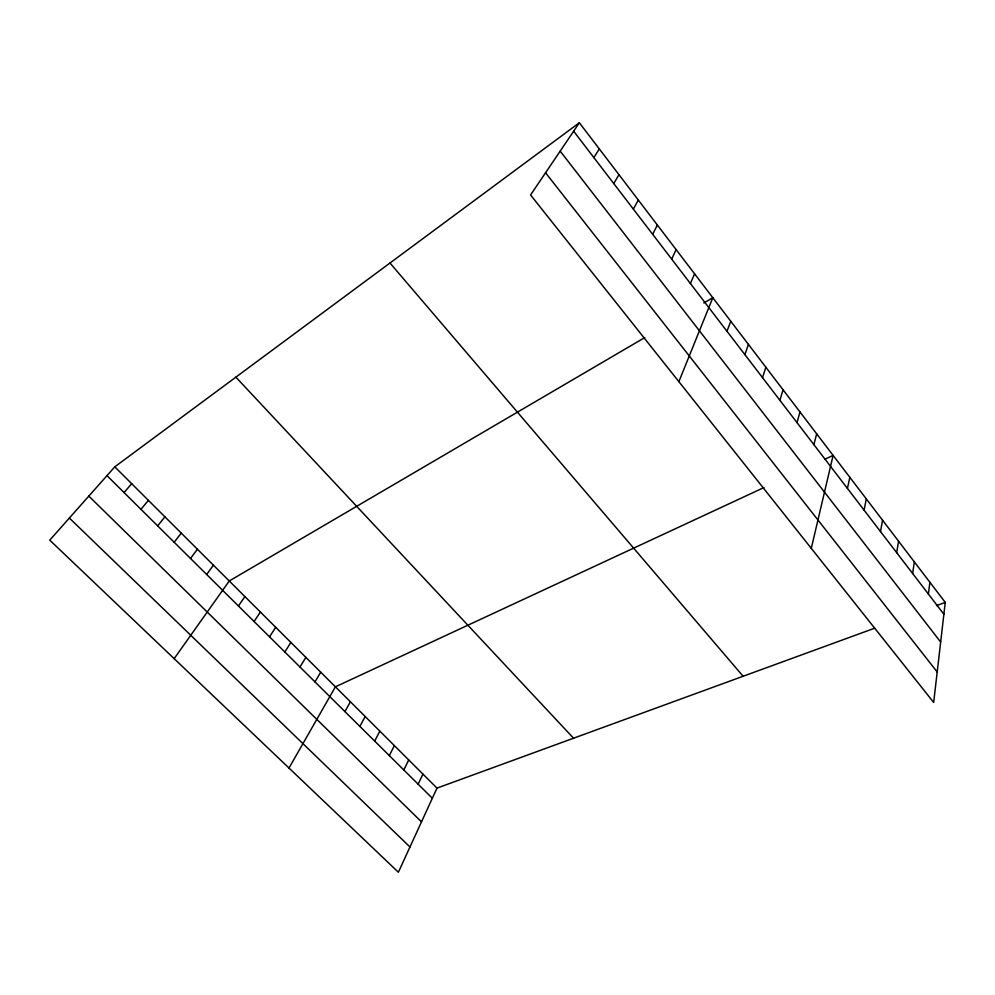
<?xml version="1.0" encoding="UTF-8"?>
<svg xmlns="http://www.w3.org/2000/svg" width="995" height="995" viewBox="0 0 995 995"><rect width="100%" height="100%" fill="white"/><g stroke="black" fill="none" stroke-linecap="round" stroke-linejoin="round"><path stroke-width="1.49" d="M945.25 602.398L933.671 702.445L530.571 194.958L579.351 122.758L945.25 602.398L936.494 605.607M928.372 594.015L929.902 582.274M912.639 573.493L914.33 561.876M896.694 552.685L898.547 541.18M880.513 531.566L882.54 520.198M864.095 510.149L866.297 498.905M847.441 488.421L849.829 477.314M811.286 548.369L833.113 455.411L824.867 459.242M813.898 444.665L816.659 433.832M797.02 422.639L799.968 411.955M779.893 400.301L783.04 389.766M762.518 377.627L765.864 367.254M744.882 354.618L748.439 344.407M726.984 331.273L730.765 321.236M678.876 381.657L712.818 297.704L703.801 302.99M690.393 283.525L694.61 273.836M874.543 628.243L436.992 788.115L398.373 872.242L49.75 540.148L114.786 466.842L579.351 122.758M671.675 259.098L676.115 249.596M418.149 784.197L422.925 774.098M403.808 769.981L408.721 759.931M389.319 755.615L394.368 745.616M652.67 234.31L657.359 224.994M374.68 741.088L379.854 731.151M359.879 726.412L365.19 716.524M633.367 209.124L638.305 200.02M344.929 711.587L350.377 701.749M288.985 768.04L335.402 686.824L763.949 487.562M613.766 183.553L618.952 174.66M314.98 681.886L320.713 672.172M299.992 667.036L305.863 657.372M284.856 652.011L290.863 642.409M593.866 157.583L599.313 148.914M269.546 636.837L275.702 627.298M254.073 621.489L260.392 612.024M238.439 605.98L244.907 596.577M174.162 658.665L229.248 580.981L644.822 337.541M206.649 574.463L213.427 565.197M190.505 558.444L197.433 549.252M174.162 542.25L181.264 533.133M157.658 525.87L164.921 516.828M140.954 509.303L148.392 500.361M124.064 492.562L131.688 483.694M69.364 518.047L409.965 846.994M88.816 496.119L421.507 821.858M106.987 475.635L432.34 798.264M114.786 466.842L436.992 788.115M235.877 377.155L573.555 738.215M389.99 263.016L743.116 676.264M545.558 172.769L937.19 671.986M560.185 151.128L940.661 642.036M573.642 131.203L943.882 614.251"/></g></svg>
